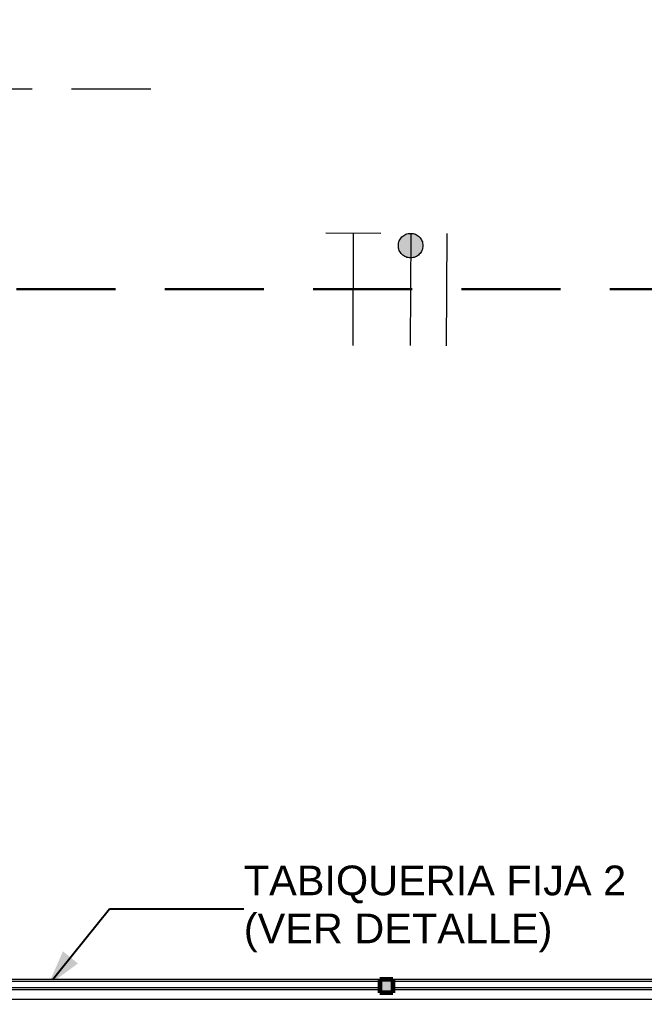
# Model space of a CAD drawing. Header units: inches. Extents: x -19 to 5698, y -728 to 92.
# Drawn here: x 198.443 to 200.022, y 18.6 to 21.075 of the extents above; entities that cross this region are included whole.
import ezdxf

# ---------------------------------------------------------------- set-up
doc = ezdxf.new("R2010")
doc.units = ezdxf.units.IN
doc.header["$MEASUREMENT"] = 0
doc.set_wipeout_variables(frame=1)
for name, pattern in [('HIDDEN', [0.375, 0.25, -0.125]), ('Punto & Raya', [0.6499999999999999, 0.5, -0.07500000000000001, 0, -0.07500000000000001]), ('RAYITAS', [0.375, 0.25, -0.125]), ('Wipeout_Contour', [1, 0, -1])]:
    doc.linetypes.add(name, pattern=pattern)
doc.layers.get('0').update_dxf_attribs({"color": 61})
for name, color, linetype, lineweight in [('00 conduct tomacorr', 120, 'HIDDEN', 30), ('T-TECHO-E', 150, 'Continuous', 20), ('TOMACORRIENTE', 22, 'RAYITAS', 9)]:
    doc.layers.add(name, color=color, linetype=linetype, lineweight=lineweight)
for name, color, linetype in [('02 _ ARQ _ ALB _ Ejes Generales', 251, 'Continuous'), ('02 _ ARQ _ ZON _ Espacio.3D', 7, 'Continuous'), ('Acabado - Muros', 7, 'Continuous'), ('Notas - Etiquetas', 7, 'Continuous')]:
    doc.layers.add(name, color=color, linetype=linetype)
doc.styles.add('Estilo_Generado_4', font='swisse.ttf')
doc.dimstyles.new('Estilo_Generado__8', dxfattribs={"dimtxt": 0.18, "dimasz": 0.0912, "dimexe": 0.18, "dimexo": 0.0625, "dimgap": 0, "dimtad": 0, "dimtih": 1, "dimtoh": 1, "dimdec": 4, "dimzin": 0, "dimdsep": 46, "dimcen": 0.09, "dimadec": 0, "dimazin": 0, "dimtfac": 1, "dimtdec": 4, "dimtmove": 0, "dimatfit": 3, "dimldrblk": 'ARROWHEAD_5', "dimfxl": 1, "dimtolj": 1, "dimtzin": 0, "dimarcsym": 0})
pattern_1 = [(0, (185.0000381052212, 1.129316018477766e-08), (0, 0.0300000011921), [])]

# ---------------------------------------------------------------- blocks, each defined once
blk = doc.blocks.new('ARROWHEAD_5')
at = {"linetype": 'Continuous', "lineweight": 0}
blk.add_hatch(color=0, dxfattribs=at).paths.add_polyline_path([(-1, 0.2679), (0, 0), (-1, -0.2679)])
at = {"color": 0, "linetype": 'Continuous', "lineweight": 0}
blk.add_line((0, 0), (-1, 0), dxfattribs=at)
blk = doc.blocks.new('a')
at = {"layer": 'TOMACORRIENTE', "ltscale": 0.05}
h = blk.add_hatch(color=4, dxfattribs=at)
edge = h.paths.add_edge_path()
edge.add_arc((8.681340659677517e-07, 0.07519650031463243), 0.02105602172242709, 0, 360)
at = {"layer": 'TOMACORRIENTE', "color": 4}
for p, q in [((-0.1455289096584238, 0.09625420216161729), (-0.05149613484263682, 0.09625311656509439)), ((-0.09851252225053031, 0.09625365936335584), (-0.09851474842298558, -0.09657415667015812)), ((1.111223355110269e-06, 0.09625252203591117), (-1.111222900362918e-06, -0.09625252203591117)), ((0.06231964705284554, -0.09625324152125359), (0.06232186949910101, 0.09625180255034138))]:
    blk.add_line(p, q, dxfattribs=at)
blk.add_circle((8.681340659677517e-07, 0.07519650031463243), 0.02105602172264895, dxfattribs=at)
blk = doc.blocks.new('CABLE 3FACE')
at = {"layer": 'T-TECHO-E', "rotation": 59.94170052614085}
blk.add_blockref('a', (-1.138811267509254e-13, -1.968009089026168e-13), dxfattribs=at)

msp = doc.modelspace()

# ---------------------------------------------------------------- linework, layer by layer
at = {"layer": '00 conduct tomacorr'}
msp.add_line((203.9354154527275, 20.39373582797256), (196.8737783568547, 20.39373582797256), dxfattribs=at)
at = {"layer": '02 _ ARQ _ ALB _ Ejes Generales', "color": 251, "linetype": 'Punto & Raya', "lineweight": 13, "true_color": 0x636466}
msp.add_line((197.7749333079337, 20.90000011148549), (198.7749333079337, 20.90000011148549), dxfattribs=at)
at = {"layer": '02 _ ARQ _ ZON _ Espacio.3D', "color": 254, "linetype": 'Continuous', "lineweight": 0, "flags": 128}
for points in [[(205.0200311853744, 18.64999460554247), (205.0200311853744, 29.69991364561695), (193.3200018593413, 29.69991364561695), (193.3200018593416, 25.33839358423489), (194.570021278508, 25.33839358423489), (194.5700103882189, 25.16322695478629), (193.3200018593416, 25.16322695478621), (193.3200018593416, 18.64893411185476)], [(205.0199480472286, 6.500006447193186), (205.0199752899716, 18.60008484451879), (193.320001859342, 18.60011118644482), (193.3200018593427, 6.500006447193186)]]:
    msp.add_lwpolyline(points, close=True, dxfattribs=at)

# ---------------------------------------------------------------- block references
at = {"layer": '00 conduct tomacorr', "xscale": 1.47256122672843, "yscale": 1.47256122672843, "zscale": 1.47256122672843, "rotation": 299.7894777823319}
msp.add_blockref('CABLE 3FACE', (199.4311216773419, 20.39329117336168), dxfattribs=at)

# ---------------------------------------------------------------- texts
at = {"layer": 'Notas - Etiquetas', "color": 171, "linetype": 'Continuous', "lineweight": 13, "insert": (199.0100135606699, 18.82866297296447), "char_height": 0.07500000000000001, "width": 0.9850300000000001, "attachment_point": 4, "rotation": 359.9999830164818, "line_spacing_factor": 0.969464696744639, "style": 'Estilo_Generado_4'}
msp.add_mtext('\\A1;{\\pql;\\fSwis721 Ex BT|b0|i0|c0|p34;TABIQUERIA FIJA 2 (VER DETALLE)\\fSwis721 Ex BT|b0|i0|c0|p34; }', dxfattribs=at)

# ---------------------------------------------------------------- leaders
at = {"layer": 'Notas - Etiquetas', "color": 144, "linetype": 'Continuous', "lineweight": 13, "annotation_type": 0, "has_hookline": 1, "hookline_direction": 0, "text_width": 0.9650101419878298, "horizontal_direction": (0.9999999999999563, -2.964183114746543e-07, 0)}
msp.add_leader([(198.5147906176117, 18.63500189680516), (198.6704228630642, 18.82866297296447), (199.0100135606699, 18.82866297296447)], dimstyle='Estilo_Generado__8', dxfattribs=at)

# ---------------------------------------------------------------- next in the draw order: wipeouts: each hides what was drawn before it
at = {"color": 254, "linetype": 'Wipeout_Contour', "lineweight": 0, "ltscale": 9740.882932661349}
msp.add_wipeout([(199.3699539296273, 18.600001826342954), (201.51995392382776, 18.6000011893177), (201.51995395735537, 18.65000120087852), (199.38645395657647, 18.650001837903773), (199.38645392304886, 18.61700181753313), (199.3699539296273, 18.617001851060774)], dxfattribs=at).dxf.layer = 'Acabado - Muros'

# ---------------------------------------------------------------- next in the draw order: linework, layer by layer
at = {"layer": 'Acabado - Muros', "color": 251, "linetype": 'Continuous', "lineweight": 13, "flags": 128}
msp.add_lwpolyline([(201.5199539469486, 18.65000118541871), (199.3864539469464, 18.65000181782717)], dxfattribs=at)

# ---------------------------------------------------------------- next in the draw order: wipeouts: each hides what was drawn before it
at = {"color": 254, "linetype": 'Wipeout_Contour', "lineweight": 0, "ltscale": 9730.248328769088}
msp.add_wipeout([(197.21995395390795, 18.65000247695752), (197.21995392162452, 18.60000246838602), (199.36995393508172, 18.60000182271808), (199.36995393508172, 18.617001839837087), (199.35345392321378, 18.617001839837087), (199.3534539554972, 18.650001831289586)], dxfattribs=at).dxf.layer = 'Acabado - Muros'

# ---------------------------------------------------------------- next in the draw order: linework, layer by layer
at = {"layer": 'Acabado - Muros', "color": 251, "linetype": 'Continuous', "lineweight": 13, "flags": 128}
for points in [[(199.3534539469501, 18.65000182760898), (197.2199539469232, 18.65000246001745)], [(201.5199539321684, 18.60000118541871), (199.3699539321326, 18.60000182271808), (197.2199539321416, 18.60000246001745)]]:
    msp.add_lwpolyline(points, dxfattribs=at)

# ---------------------------------------------------------------- next in the draw order: wipeouts: each hides what was drawn before it
at = {"color": 254, "linetype": 'Wipeout_Contour', "lineweight": 0, "ltscale": 6494.712912924296}
msp.add_wipeout([(199.3864539454713, 18.64500181782717), (199.38645393954297, 18.625001817827172), (201.5199539395429, 18.625001185418704), (201.5199539454712, 18.645001185418703)], dxfattribs=at).dxf.layer = 'Acabado - Muros'

# ---------------------------------------------------------------- next in the draw order: hatches: boundary and pattern name
at = {"layer": 'Acabado - Muros', "linetype": 'Continuous', "lineweight": 0}
h = msp.add_hatch(dxfattribs=at)
h.set_pattern_fill('CONTRACHAPADO_0002', color=254, style=0, pattern_type=2)
h.set_pattern_definition(pattern_1)
h.paths.add_polyline_path([(199.3864539454714, 18.64500181782716), (199.3864539395431, 18.62500181782717), (201.519953939543, 18.6250011854187), (201.5199539454713, 18.6450011854187)])

# ---------------------------------------------------------------- next in the draw order: linework, layer by layer
at = {"layer": 'Acabado - Muros', "color": 7, "linetype": 'Continuous', "lineweight": 60}
msp.add_line((199.3864539469496, 18.65000181783152), (199.3864539371766, 18.61700181783152), dxfattribs=at)
at = {"layer": 'Acabado - Muros', "color": 7, "linetype": 'Continuous', "lineweight": 13, "flags": 128}
msp.add_lwpolyline([(199.3864539454714, 18.64500181782716), (199.3864539395431, 18.62500181782717), (201.519953939543, 18.6250011854187), (201.5199539454713, 18.6450011854187)], close=True, dxfattribs=at)

# ---------------------------------------------------------------- next in the draw order: wipeouts: each hides what was drawn before it
at = {"color": 254, "linetype": 'Wipeout_Contour', "lineweight": 0, "ltscale": 6486.047484859077}
msp.add_wipeout([(197.2199539454715, 18.645002460017437), (197.2199539395432, 18.62500246001744), (199.3534539395431, 18.62500182760897), (199.35345394547141, 18.64500182760897)], dxfattribs=at).dxf.layer = 'Acabado - Muros'

# ---------------------------------------------------------------- next in the draw order: hatches: boundary and pattern name
at = {"layer": 'Acabado - Muros', "linetype": 'Continuous', "lineweight": 0}
h = msp.add_hatch(dxfattribs=at)
h.set_pattern_fill('CONTRACHAPADO_0002', color=254, style=0, pattern_type=2)
h.set_pattern_definition(pattern_1)
h.paths.add_polyline_path([(197.2199539454716, 18.64500246001744), (197.2199539395433, 18.62500246001744), (199.3534539395432, 18.62500182760897), (199.3534539454715, 18.64500182760897)])
msp.add_hatch(color=254, dxfattribs=at).paths.add_polyline_path([(199.3534539371765, 18.61700182760463), (199.3864539371766, 18.61700181783152), (199.3864539469496, 18.65000181783152), (199.3534539469497, 18.65000182760463)])

# ---------------------------------------------------------------- next in the draw order: linework, layer by layer
at = {"layer": 'Acabado - Muros', "color": 7, "linetype": 'Continuous', "lineweight": 60}
for p, q in [((199.3534539469497, 18.65000182760463), (199.3534539371765, 18.61700182760463)), ((199.3864539469496, 18.65000181783152), (199.3534539469497, 18.65000182760463)), ((199.3864539371766, 18.61700181783152), (199.3534539371765, 18.61700182760463))]:
    msp.add_line(p, q, dxfattribs=at)
at = {"layer": 'Acabado - Muros', "color": 7, "linetype": 'Continuous', "lineweight": 13, "flags": 128}
msp.add_lwpolyline([(197.2199539454716, 18.64500246001744), (197.2199539395433, 18.62500246001744), (199.3534539395432, 18.62500182760897), (199.3534539454715, 18.64500182760897)], close=True, dxfattribs=at)

doc.saveas('drawing.dxf')
